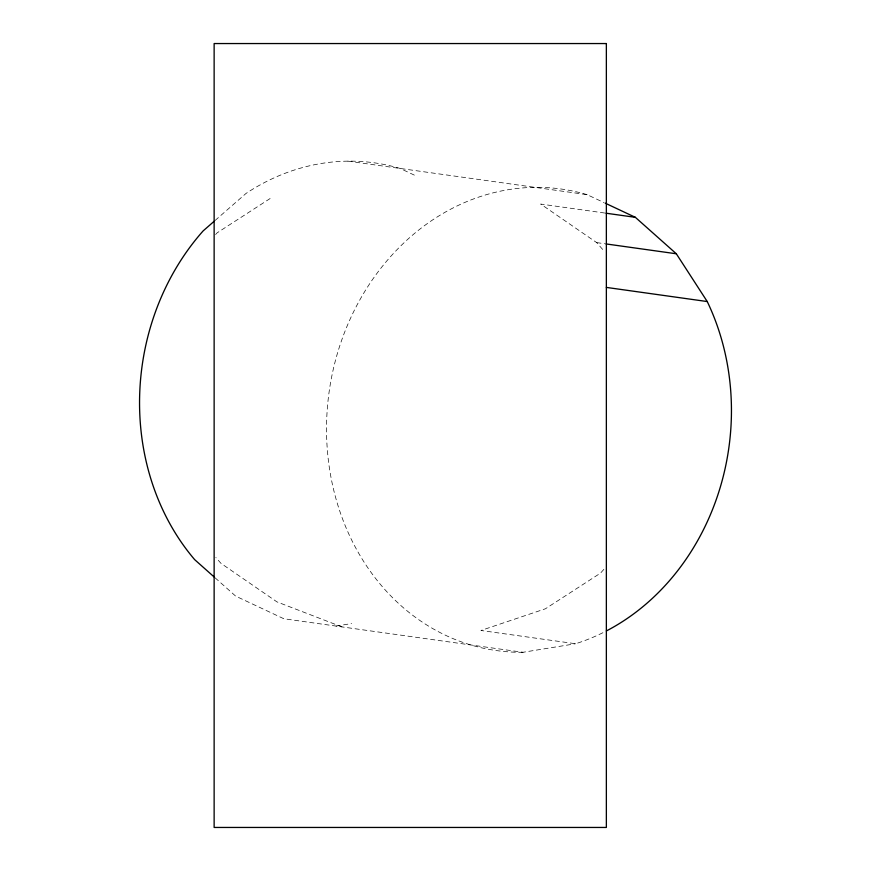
<?xml version="1.0" encoding="UTF-8"?>
<svg xmlns="http://www.w3.org/2000/svg" width="871" height="871" viewBox="0 0 871 871"><rect width="100%" height="100%" fill="white"/><g stroke="black" fill="none" stroke-linecap="round" stroke-linejoin="round"><path stroke-width="0.65" stroke-dasharray="4.36 3.27" d="M215.616 234.528L217.097 232.862L272.253 197.151M603.864 569.362L600.555 573.096L545.388 608.796L480.923 630.484L575.6 643.745A233.036 201.811 -82 0 0 603.941 632.194M215.126 220.428L245.992 193.471A233.036 201.811 -82 0 1 400.159 168.462L414.444 175.169M336.032 626.075L351.612 623.549M215.115 577.832L235.649 596.112L283.859 618.758L523.014 652.281L575.6 643.745M347.986 161.146L587.141 194.669L604.017 202.595M604.692 213.025L540.684 204.054L596.7 242.617L604.605 251.665M596.7 242.617L604.67 243.738M341.976 626.913L276.967 601.894L220.94 563.33L215.834 557.484M523.014 652.281A233.036 201.811 -82 0 1 329.129 391.808A233.036 201.811 -82 0 1 587.141 194.669"/><path stroke-width="1.31" d="M214.135 221.299L203.139 230.902A233.036 201.811 -82 0 0 194.679 559.65L214.135 576.961M606.02 213.21L635.351 217.325L676.321 253.777L707.241 301.551A233.036 201.811 -82 0 1 606.347 630.963M605.998 243.924L676.321 253.777M606.358 287.408L707.241 301.551M605.225 203.161L635.351 217.325M606.358 43.55L214.135 43.55L214.135 827.45L606.358 827.45L606.358 43.55"/></g></svg>
